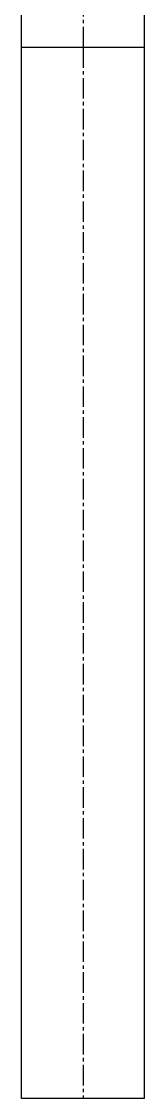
# Model space of a CAD drawing. Header units: inches. Extents: x -253 to 1500, y -183 to 1800.
# Drawn here: x -59.09 to -54.59, y -75.27 to -35.98 of the extents above; entities that cross this region are included whole.
import ezdxf

# ---------------------------------------------------------------- set-up
doc = ezdxf.new("R2010")
doc.units = ezdxf.units.IN
doc.header["$MEASUREMENT"] = 0
doc.linetypes.add('CENTER2', pattern=[1.125, 0.75, -0.125, 0.125, -0.125])
doc.linetypes.add('HIDDEN2', pattern=[0.1875, 0.125, -0.0625])
for name, color, linetype in [('Top (Plan) View-CENTER', 1, 'CENTER2'), ('Top (Plan) View-HIDDEN', 7, 'HIDDEN2'), ('Top (Plan) View-PIPING', 5, 'Continuous')]:
    doc.layers.add(name, color=color, linetype=linetype)

# ---------------------------------------------------------------- blocks, each defined once
blk = doc.blocks.new('*U19')
at = {"layer": 'Top (Plan) View-CENTER'}
blk.add_line((-56.844, -36.916), (-56.844, -75.27), dxfattribs=at)
at = {"layer": 'Top (Plan) View-PIPING', "color": 0, "linetype": 'ByBlock', "lineweight": -2}
for p, q in [((-59.094, -36.916), (-56.844, -36.916)), ((-59.094, -75.27), (-59.094, -36.916)), ((-56.844, -36.916), (-54.594, -36.916)), ((-54.594, -75.27), (-54.594, -36.916)), ((-56.844, -75.27), (-59.094, -75.27)), ((-54.594, -75.27), (-56.844, -75.27))]:
    blk.add_line(p, q, dxfattribs=at)
blk = doc.blocks.new('*U20')
at = {"layer": 'Top (Plan) View-CENTER'}
blk.add_line((-56.844, -35.046), (-56.844, -36.916), dxfattribs=at)
at = {"layer": 'Top (Plan) View-HIDDEN'}
for p, q in [((-54.594, -28.676), (-59.094, -28.676)), ((-56.844, -28.676), (-56.844, -35.046))]:
    blk.add_line(p, q, dxfattribs=at)
at = {"layer": 'Top (Plan) View-PIPING', "color": 0, "linetype": 'ByBlock', "lineweight": -2}
for p, q in [((-59.094, -36.916), (-59.094, -32.796)), ((-54.594, -36.916), (-54.594, -32.796)), ((-59.094, -36.916), (-54.594, -36.916))]:
    blk.add_line(p, q, dxfattribs=at)

msp = doc.modelspace()

# ---------------------------------------------------------------- block references
at = {"layer": 'Top (Plan) View-PIPING'}
for name in ['*U20', '*U19']:
    msp.add_blockref(name, (0, 0), dxfattribs=at)

doc.saveas('drawing.dxf')
